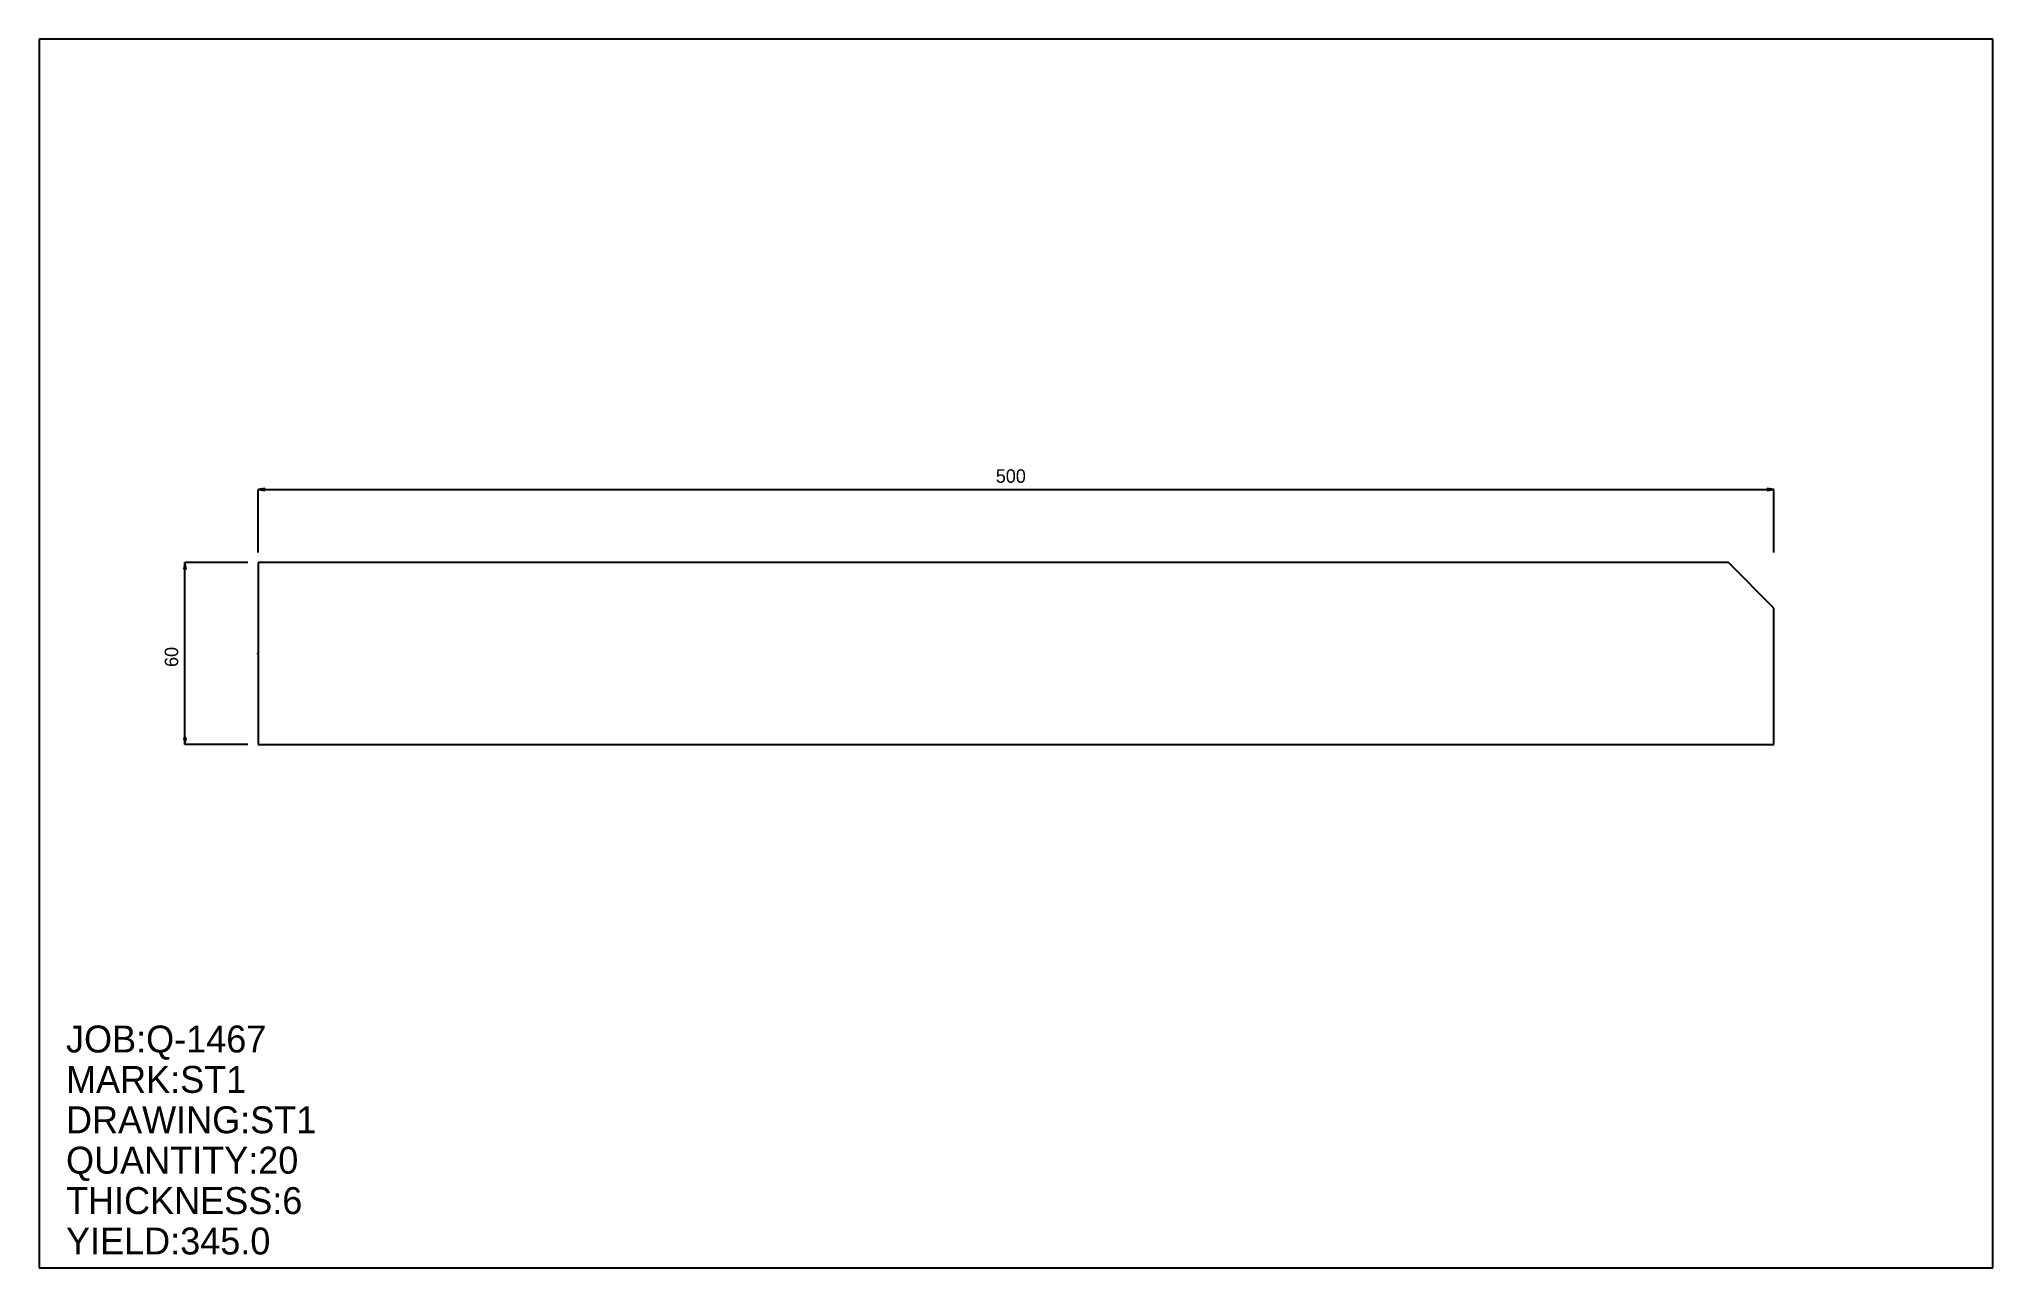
# Model space of a CAD drawing. Extents: x 0 to 644, y 0 to 406.
import ezdxf

# ---------------------------------------------------------------- set-up
doc = ezdxf.new("R2010")
doc.units = 0
doc.header["$LTSCALE"] = 0.125
for name, color, linetype in [('2', 7, 'CONTINUOUS'), ('3', 1, 'CONTINUOUS'), ('5', 7, 'CONTINUOUS'), ('6', 6, 'CONTINUOUS')]:
    doc.layers.add(name, color=color, linetype=linetype)

# ---------------------------------------------------------------- blocks, each defined once
blk = doc.blocks.new('ARROW')
at = {"layer": '2', "linetype": 'CONTINUOUS'}
for p, q in [((0, 0), (-1, 0.166667)), ((-1, 0.166667), (-1, -0.166667)), ((-1, -0.166667), (0, 0))]:
    blk.add_line(p, q, dxfattribs=at)
blk = doc.blocks.new('PLATE')
at = {"layer": '3', "linetype": 'CONTINUOUS'}
for p, q in [((0, 0), (0, -60)), ((485, 0), (0, 0)), ((500, -15), (485, 0)), ((500, -60), (500, -15)), ((0, -60), (500, -60))]:
    blk.add_line(p, q, dxfattribs=at)
at = {"layer": '5', "linetype": 'CONTINUOUS'}
for p, q in [((-0.1, -30), (0.1, -30)), ((0, -30.1), (0, -29.9))]:
    blk.add_line(p, q, dxfattribs=at)
blk.add_circle((0, -30), 0.1, dxfattribs=at)
at = {"layer": '6', "linetype": 'CONTINUOUS'}
for p, q in [((0, 3.333333), (0, 24.166668)), ((0, 24.116669), (500, 24.116669)), ((500, 3.333333), (500, 24.166668)), ((-3.333329, 0), (-24.166662, 0.000002)), ((-24.116669, -60), (-24.116663, 0.000002)), ((-3.333333, -60), (-24.166668, -60))]:
    blk.add_line(p, q, dxfattribs=at)
at = {"layer": '6', "xscale": 2.222222, "yscale": 2.222222, "zscale": 2.222222}
for p, rotation in [((0, 24.116669), 180), ((-24.116663, 0.000002), 90), ((-24.116669, -60), 270)]:
    blk.add_blockref('ARROW', p, dxfattribs=dict(at, rotation=rotation))
blk.add_blockref('ARROW', (500, 24.116669), dxfattribs=at)
at = {"layer": '5'}
blk.add_text('ZERO', height=0.015, dxfattribs=at).set_placement((0, -30))
at = {"layer": '6'}
blk.add_text('500', height=4.444, dxfattribs=at).set_placement((243.33333, 26.33889))
blk.add_text('60', height=4.444, rotation=90, dxfattribs=at).set_placement((-26.338888, -34.444443))

msp = doc.modelspace()

# ---------------------------------------------------------------- linework, layer by layer
at = {"layer": '5', "linetype": 'CONTINUOUS'}
for p, q in [((644.44452, 405.55557), (0, 405.55557)), ((0, 405.55557), (0, 0)), ((644.44452, 0), (644.44452, 405.55557)), ((0, 0), (644.44452, 0))]:
    msp.add_line(p, q, dxfattribs=at)

# ---------------------------------------------------------------- block references
at = {"layer": '2'}
msp.add_blockref('PLATE', (72.22226, 232.77779), dxfattribs=at)

# ---------------------------------------------------------------- texts
at = {"layer": '5'}
for s, p in [('JOB:Q-1467', (8.888888, 71.111107)), ('MARK:ST1', (8.888888, 57.777775)), ('DRAWING:ST1', (8.888888, 44.444443)), ('QUANTITY:20', (8.888888, 31.111109)), ('THICKNESS:6', (8.888888, 17.777777)), ('YIELD:345.0', (8.888888, 4.444444))]:
    msp.add_text(s, height=8.889, dxfattribs=at).set_placement(p)

doc.saveas('drawing.dxf')
